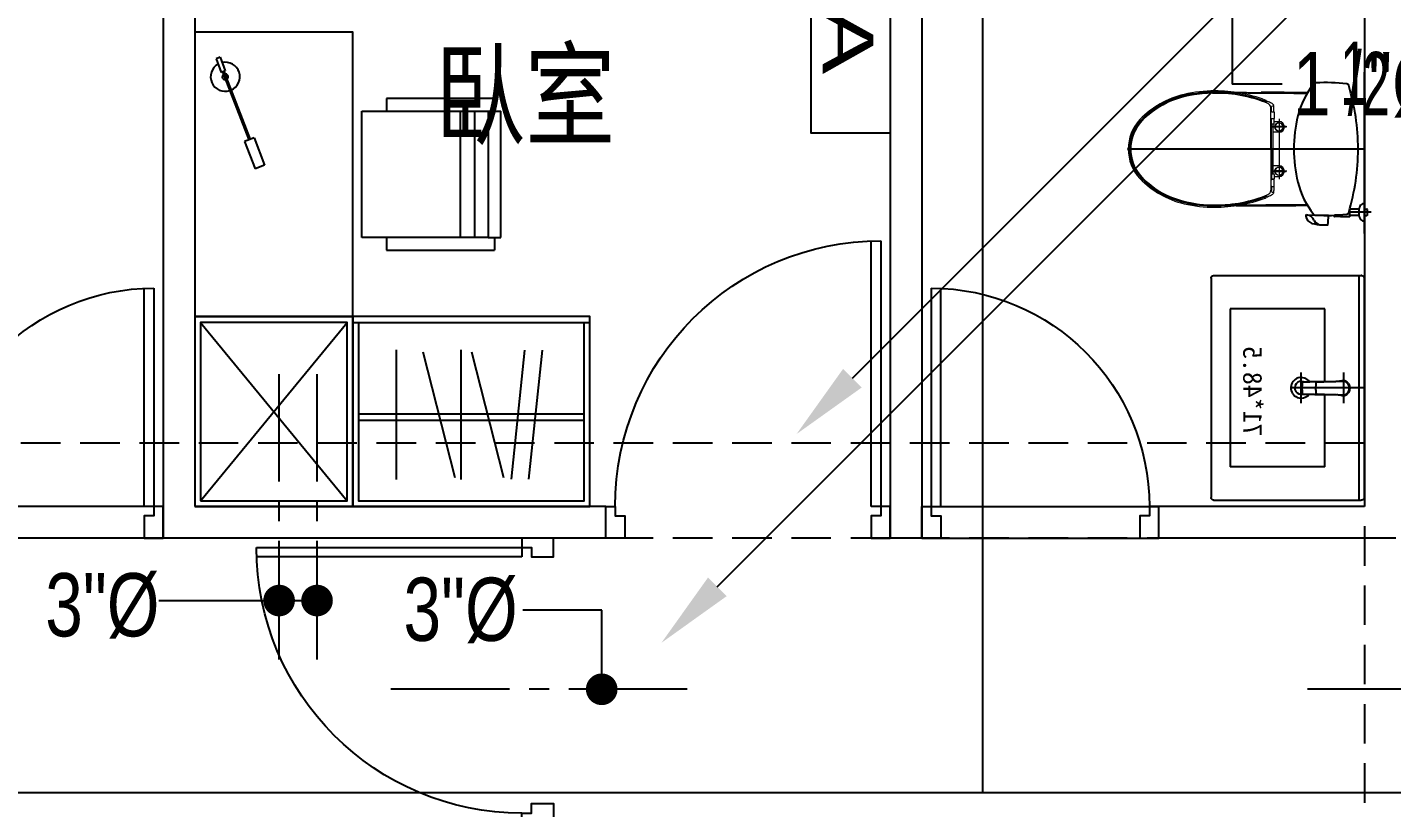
# Model space of a CAD drawing. Header units: millimetres. Extents: x 98197 to 106565, y 53890 to 60222.
# Drawn here: x 99334.2 to 99765.8, y 55305.3 to 55552.1 of the extents above; entities that cross this region are included whole.
import ezdxf
from ezdxf.enums import TextEntityAlignment as Align

# ---------------------------------------------------------------- set-up
doc = ezdxf.new("R2010")
doc.units = ezdxf.units.MM
doc.header["$LTSCALE"] = 50
doc.header["$MEASUREMENT"] = 0
for name, pattern in [('CENTER2', [1.125, 0.75, -0.125, 0.125, -0.125]), ('DASH_CENTER', [14, 11, -1, 1, -1]), ('HIDDEN', [0.375, 0.25, -0.125])]:
    doc.linetypes.add(name, pattern=pattern)
doc.layers.get('0').update_dxf_attribs({"color": 8, "linetype": 'CONTINUOUS'})
for name, color, linetype in [('00', 7, 'HIDDEN'), ('35', 4, 'CENTER2'), ('36雨排水', 3, 'CONTINUOUS'), ('furniture', 55, 'CONTINUOUS')]:
    doc.layers.add(name, color=color, linetype=linetype)
doc.styles.add('CHINA', font='c2', dxfattribs={"bigfont": 'china'})
doc.styles.add('NOTHING', font='c2.shx', dxfattribs={"bigfont": 'china.shx'})
doc.styles.get("Standard").update_dxf_attribs({"font": 'romand.shx', "bigfont": 'dayump.shx'})

# ---------------------------------------------------------------- blocks, each defined once
blk = doc.blocks.new('1111111')
at = {"layer": '36雨排水', "linetype": 'Continuous'}
blk.add_line((4513.91, 3441.34), (4704.12, 3631.56), dxfattribs=at)
blk.add_solid([(4516.86, 3438.4), (4510.96, 3444.29), (4496.23, 3423.67)], dxfattribs=at)
blk = doc.blocks.new('6546786')
at = {"layer": '36雨排水', "color": 1, "linetype": 'Continuous'}
blk.add_line((94741.69, 56237.76), (94931.91, 56427.97), dxfattribs=at)
blk.add_solid([(94744.64, 56234.82), (94738.75, 56240.71), (94724.02, 56220.08)], dxfattribs=at)
blk = doc.blocks.new('1111111111')
at = {"layer": '35', "color": 3, "linetype": 'Continuous'}
blk.add_lwpolyline([(2956.27, 3584.41), (2956.27, 3559.41), (3046.27, 3559.41), (3046.27, 3584.41)], close=True, dxfattribs=at)
at = {"layer": '35', "color": 4, "linetype": 'Continuous'}
blk.add_circle((3052.27, 3578.41), 6, dxfattribs=at)
at = {"layer": '35', "color": 3, "linetype": 'Continuous', "style": 'CHINA', "width": 1.5}
blk.add_text('A/C', height=16, dxfattribs=at).set_placement((3001.67, 3571.38), align=Align.MIDDLE)
blk = doc.blocks.new('*U41', base_point=(532774.96, 50158.06))
for p, q in [((532768.96, 50203.06), (532780.96, 50203.06)), ((532864.96, 50200.06), (532780.96, 50200.06)), ((532780.96, 50200.06), (532780.96, 50197.06)), ((532780.96, 50197.06), (532864.96, 50197.06)), ((532768.96, 50113.06), (532780.96, 50113.06))]:
    blk.add_line(p, q)
for points in [[(532780.96, 50203.06), (532780.96, 50200.06), (532777.96, 50200.06), (532777.96, 50197.06), (532770.96, 50197.06), (532770.96, 50203.06)], [(532780.96, 50113.06), (532780.96, 50116.06), (532777.96, 50116.06), (532777.96, 50119.06), (532770.96, 50119.06), (532770.96, 50113.06)]]:
    blk.add_lwpolyline(points)
blk.add_arc((532780.96, 50200.06), 84, 270, 360)
blk = doc.blocks.new('*U64', base_point=(71322.47, 1628.82))
for p, q in [((71353.97, 1633.82), (71353.97, 1702.82)), ((71356.97, 1702.82), (71356.97, 1633.82)), ((71284.97, 1623.82), (71284.97, 1633.82)), ((71353.97, 1633.82), (71284.97, 1633.82)), ((71356.97, 1633.82), (71353.97, 1633.82)), ((71359.97, 1633.82), (71356.97, 1633.82)), ((71359.97, 1623.82), (71359.97, 1633.82)), ((71359.97, 1623.82), (71284.97, 1623.82))]:
    blk.add_line(p, q)
for points in [[(71284.97, 1633.82), (71287.97, 1633.82), (71287.97, 1630.82), (71290.97, 1630.82), (71290.97, 1623.82), (71284.97, 1623.82)], [(71359.97, 1633.82), (71356.97, 1633.82), (71356.97, 1630.82), (71353.97, 1630.82), (71353.97, 1623.82), (71359.97, 1623.82)]]:
    blk.add_lwpolyline(points)
blk.add_arc((71356.97, 1633.82), 69, 90, 180)
blk = doc.blocks.new('*U65', base_point=(71637.47, 1628.82))
for p, q in [((71602.97, 1702.82), (71602.97, 1633.82)), ((71605.97, 1633.82), (71605.97, 1702.82)), ((71599.97, 1623.82), (71599.97, 1633.82)), ((71599.97, 1633.82), (71602.97, 1633.82)), ((71602.97, 1633.82), (71605.97, 1633.82)), ((71605.97, 1633.82), (71674.97, 1633.82)), ((71674.97, 1623.82), (71674.97, 1633.82)), ((71599.97, 1623.82), (71674.97, 1623.82))]:
    blk.add_line(p, q)
for points in [[(71599.97, 1633.82), (71602.97, 1633.82), (71602.97, 1630.82), (71605.97, 1630.82), (71605.97, 1623.82), (71599.97, 1623.82)], [(71674.97, 1633.82), (71671.97, 1633.82), (71671.97, 1630.82), (71668.97, 1630.82), (71668.97, 1623.82), (71674.97, 1623.82)]]:
    blk.add_lwpolyline(points)
blk.add_arc((71602.97, 1633.82), 69, 0, 90)
blk = doc.blocks.new('*U66', base_point=(71414.97, 1628.82))
for p, q in [((71372.97, 1717.82), (71372.97, 1633.82)), ((71375.97, 1633.82), (71375.97, 1717.82)), ((71369.97, 1623.82), (71369.97, 1633.82)), ((71372.97, 1633.82), (71375.97, 1633.82)), ((71459.97, 1623.82), (71459.97, 1633.82))]:
    blk.add_line(p, q)
for points in [[(71369.97, 1633.82), (71372.97, 1633.82), (71372.97, 1630.82), (71375.97, 1630.82), (71375.97, 1623.82), (71369.97, 1623.82)], [(71459.97, 1633.82), (71456.97, 1633.82), (71456.97, 1630.82), (71453.97, 1630.82), (71453.97, 1623.82), (71459.97, 1623.82)]]:
    blk.add_lwpolyline(points)
blk.add_arc((71372.97, 1633.82), 84, 0, 90)
blk = doc.blocks.new('A$C3FEC6CE6')
at = {"layer": 'furniture'}
for p, q in [((-21.83, 31.02), (-13.22, 34.32)), ((-21.83, 31.02), (-20.67, 28)), ((-20.67, 28), (-12.07, 31.31)), ((-13.22, 34.32), (-12.07, 31.31)), ((-42.84, 21.46), (-21.33, 29.73)), ((-42.67, 21.03), (-21.16, 29.3)), ((-47.3, 20.24), (-43, 21.89)), ((-43.06, 21.87), (-42.46, 20.62)), ((-47.3, 20.24), (-46.81, 18.95)), ((-46.81, 18.95), (-42.46, 20.62))]:
    blk.add_line(p, q, dxfattribs=at)
for radius, start, end in [(4.61, 23.1574, 192.3965), (4.61, 209.6671, 18.139), (0.922, 40.5009, 191.5459), (0.922, 220.5009, 11.5459)]:
    blk.add_arc((-41.15, 21.86), radius, start, end, dxfattribs=at)
blk = doc.blocks.new('A$C761B7897')
at = {"layer": 'furniture'}
for p, q in [((-22.05, 82.4), (-26.05, 82.4)), ((-26.05, 80.4), (-26.05, 82.4)), ((-22.05, 80.4), (-22.05, 84.4)), ((-22.05, 84.4), (17.95, 84.4)), ((17.95, 80.4), (17.95, 84.4)), ((17.95, 82.4), (21.95, 82.4)), ((21.95, 82.4), (21.95, 48.27)), ((-26.05, 48.27), (-26.05, 80.4)), ((17.95, 80.4), (-22.05, 80.4)), ((-22.05, 80.4), (-22.05, 40.4)), ((17.95, 40.4), (17.95, 80.4)), ((-22.05, 76.13), (17.95, 76.13)), ((-22.05, 71.63), (17.95, 71.63)), ((-22.05, 48.27), (-26.05, 48.27)), ((21.95, 48.27), (17.95, 48.27)), ((-22.05, 40.4), (17.95, 40.4))]:
    blk.add_line(p, q, dxfattribs=at)
blk = doc.blocks.new('A$C62E31E07')
at = {"layer": 'furniture'}
for p, q in [((-41.82, 24.2), (-41.82, 95.6)), ((-39.82, 24.2), (-39.82, 95.6)), ((-62.13, 83.73), (-21.12, 83.73)), ((-61.51, 75.3), (-21.73, 65.1)), ((-62.13, 63.24), (-21.12, 63.24)), ((-61.51, 59.92), (-21.73, 49.72)), ((-62.02, 43.13), (-21.22, 47.37)), ((-62.02, 37.56), (-21.22, 41.8))]:
    blk.add_line(p, q, dxfattribs=at)
for points in [[(-72.62, 52.4), (-72.62, 97.4), (-70.82, 97.4)], [(-70.82, 97.4), (-12.62, 97.4), (-12.62, 22.4), (-70.82, 22.4)], [(-70.82, 97.4), (-70.82, 52.4)], [(-70.82, 95.6), (-14.42, 95.6), (-14.42, 24.2), (-70.82, 24.2)], [(-70.82, 52.4), (-70.82, 22.4), (-72.62, 22.4), (-72.62, 52.4)]]:
    blk.add_lwpolyline(points, dxfattribs=at)

msp = doc.modelspace()

# ---------------------------------------------------------------- linework, layer by layer
for p, q in [((99377.154, 55655.566), (99377.154, 55390.566)), ((99387.154, 55655.566), (99387.154, 55400.566)), ((99607.154, 55655.566), (99607.154, 55390.566)), ((99617.154, 55655.566), (99617.154, 55390.566)), ((99757.154, 55655.566), (99757.154, 55400.566)), ((99757.154, 55486.854), (99757.154, 55537.834)), ((99682.454, 55513.566), (99682.454, 55513.666)), ((99749.49, 55492.246), (99749.49, 55492.77)), ((99749.554, 55492.775), (99749.554, 55492.286)), ((99749.554, 55492.166), (99749.554, 55492.775)), ((99759.295, 55493.566), (99752.233, 55493.566)), ((99752.554, 55492.166), (99752.554, 55494.676)), ((99755.554, 55494.566), (99752.554, 55494.566)), ((99755.554, 55494.596), (99755.554, 55494.766)), ((99755.554, 55492.536), (99755.554, 55494.596)), ((99755.645, 55495.169), (99755.559, 55494.808)), ((99756.954, 55496.316), (99757.154, 55496.301)), ((99757.154, 55496.316), (99757.154, 55490.816)), ((99757.154, 55494.596), (99757.922, 55494.596)), ((99758.034, 55494.593), (99757.922, 55494.596)), ((99758.154, 55494.473), (99758.034, 55494.593)), ((99758.154, 55492.66), (99758.154, 55494.473)), ((99738.609, 55492.641), (99738.632, 55492.309)), ((99745.804, 55492.552), (99738.66, 55492.694)), ((99743.795, 55489.592), (99745.549, 55489.557)), ((99747.57, 55492.366), (99747.57, 55492.639)), ((99749.29, 55492.64), (99747.73, 55492.64)), ((99749.29, 55492.241), (99747.73, 55492.241)), ((99749.45, 55492.206), (99747.73, 55492.206)), ((99749.09, 55492.562), (99749.12, 55492.61)), ((99749.144, 55492.448), (99749.09, 55492.562)), ((99749.12, 55492.61), (99749.21, 55492.636)), ((99749.306, 55492.266), (99749.144, 55492.448)), ((99749.33, 55492.281), (99749.33, 55492.6)), ((99749.49, 55492.686), (99749.538, 55492.686)), ((99752.554, 55492.166), (99749.554, 55492.166)), ((99755.554, 55492.566), (99752.554, 55492.566)), ((99755.554, 55492.366), (99755.554, 55492.536)), ((99755.559, 55492.325), (99755.645, 55491.963)), ((99756.954, 55490.816), (99757.154, 55490.816)), ((99757.154, 55492.536), (99757.923, 55492.537)), ((99758.034, 55492.54), (99757.923, 55492.537)), ((99758.154, 55492.66), (99758.034, 55492.54)), ((99757.154, 55403.366), (99757.154, 55472.766)), ((99737.154, 55433.174), (99737.154, 55442.958)), ((99750.654, 55433.174), (99750.654, 55442.958)), ((99757.154, 55438.066), (99733.904, 55438.066)), ((99737.517, 55437.961), (99737.523, 55438.355)), ((99737.523, 55437.568), (99737.517, 55437.961)), ((99737.523, 55438.355), (99737.541, 55438.748)), ((99737.541, 55437.174), (99737.523, 55437.568)), ((99737.541, 55438.748), (99737.57, 55439.14)), ((99737.57, 55436.782), (99737.541, 55437.174)), ((99737.57, 55439.14), (99737.61, 55439.532)), ((99737.61, 55436.391), (99737.57, 55436.782)), ((99737.61, 55439.532), (99737.629, 55439.653)), ((99737.629, 55439.653), (99737.644, 55439.712)), ((99737.644, 55439.712), (99737.68, 55439.793)), ((99737.68, 55439.793), (99737.729, 55439.861)), ((99737.729, 55439.861), (99737.742, 55439.873)), ((99737.742, 55439.873), (99737.82, 55439.931)), ((99737.82, 55439.931), (99737.896, 55439.962)), ((99737.896, 55439.962), (99737.949, 55439.972)), ((99737.949, 55439.972), (99737.982, 55439.975)), ((99737.982, 55439.975), (99738.072, 55439.982)), ((99738.072, 55439.982), (99738.102, 55439.982)), ((99738.102, 55439.982), (99738.346, 55439.986)), ((99738.346, 55439.986), (99738.59, 55439.99)), ((99738.59, 55439.99), (99738.834, 55439.995)), ((99738.834, 55439.995), (99739.132, 55440)), ((99739.132, 55440), (99739.172, 55440.001)), ((99739.172, 55440.001), (99739.327, 55440.002)), ((99739.327, 55440.002), (99739.486, 55440.004)), ((99739.486, 55440.004), (99739.668, 55440.005)), ((99739.668, 55440.005), (99739.855, 55440.007)), ((99739.855, 55440.007), (99740.047, 55440.009)), ((99740.047, 55440.009), (99740.243, 55440.011)), ((99740.243, 55440.011), (99740.465, 55440.014)), ((99740.465, 55440.014), (99740.691, 55440.016)), ((99740.691, 55440.016), (99740.967, 55440.019)), ((99740.967, 55440.019), (99741.246, 55440.023)), ((99741.246, 55440.023), (99741.618, 55440.027)), ((99741.618, 55440.027), (99742.343, 55440.037)), ((99741.833, 55437.961), (99741.838, 55438.357)), ((99741.833, 55437.961), (99741.838, 55438.357)), ((99741.838, 55437.566), (99741.833, 55437.961)), ((99741.838, 55437.566), (99741.833, 55437.961)), ((99741.838, 55438.357), (99741.855, 55438.752)), ((99741.855, 55437.171), (99741.838, 55437.566)), ((99741.855, 55438.752), (99741.884, 55439.146)), ((99741.884, 55436.777), (99741.855, 55437.171)), ((99741.884, 55439.146), (99741.928, 55439.539)), ((99741.928, 55436.384), (99741.884, 55436.777)), ((99741.928, 55439.539), (99741.947, 55439.646)), ((99741.947, 55439.646), (99741.964, 55439.697)), ((99741.964, 55439.697), (99742.002, 55439.767)), ((99742.002, 55439.767), (99742.052, 55439.827)), ((99742.052, 55439.827), (99742.117, 55439.878)), ((99742.117, 55439.878), (99742.127, 55439.885)), ((99742.127, 55439.885), (99742.202, 55439.92)), ((99742.202, 55439.92), (99742.255, 55439.934)), ((99742.255, 55439.934), (99742.36, 55439.947)), ((99742.343, 55440.037), (99744.12, 55440.06)), ((99742.36, 55439.947), (99742.402, 55439.948)), ((99742.402, 55439.948), (99742.628, 55439.956)), ((99742.628, 55439.956), (99742.856, 55439.963)), ((99742.856, 55439.963), (99743.087, 55439.97)), ((99743.087, 55439.97), (99743.32, 55439.978)), ((99743.32, 55439.978), (99743.554, 55439.984)), ((99743.554, 55439.984), (99743.789, 55439.991)), ((99743.789, 55439.991), (99744.261, 55440.005)), ((99744.12, 55440.06), (99745.093, 55440.072)), ((99744.261, 55440.005), (99744.576, 55440.014)), ((99744.576, 55440.014), (99745.208, 55440.031)), ((99745.093, 55440.072), (99745.588, 55440.078)), ((99745.208, 55440.031), (99745.603, 55440.042)), ((99745.588, 55440.078), (99746.331, 55440.088)), ((99745.603, 55440.042), (99746.395, 55440.064)), ((99746.331, 55440.088), (99747.117, 55440.098)), ((99746.395, 55440.064), (99747.583, 55440.096)), ((99747.117, 55440.098), (99747.689, 55440.106)), ((99747.583, 55440.096), (99748.089, 55440.11)), ((99747.689, 55440.106), (99747.993, 55440.111)), ((99747.993, 55440.111), (99748.246, 55440.115)), ((99747.993, 55440.111), (99748.246, 55440.115)), ((99748.089, 55440.11), (99748.215, 55440.114)), ((99748.215, 55440.114), (99749.852, 55440.159)), ((99748.396, 55440.119), (99749.852, 55440.159)), ((99748.396, 55440.119), (99748.568, 55440.124)), ((99748.568, 55440.124), (99748.72, 55440.128)), ((99748.72, 55440.128), (99748.867, 55440.132)), ((99748.867, 55440.132), (99749.002, 55440.136)), ((99749.002, 55440.136), (99749.132, 55440.139)), ((99749.132, 55440.139), (99749.258, 55440.143)), ((99749.23, 55440.142), (99749.442, 55440.232)), ((99749.258, 55440.143), (99749.378, 55440.146)), ((99749.378, 55440.146), (99749.562, 55440.151)), ((99749.442, 55440.232), (99749.769, 55440.32)), ((99749.562, 55440.151), (99749.726, 55440.156)), ((99749.765, 55440.156), (99749.876, 55440.16)), ((99749.765, 55440.156), (99749.874, 55440.159)), ((99749.769, 55440.32), (99750.092, 55440.359)), ((99749.816, 55440.158), (99749.863, 55440.161)), ((99749.863, 55440.161), (99749.926, 55440.165)), ((99749.876, 55440.16), (99749.983, 55440.162)), ((99749.926, 55440.165), (99749.978, 55440.169)), ((99749.978, 55440.169), (99750.02, 55440.173)), ((99749.983, 55440.162), (99750.086, 55440.163)), ((99749.983, 55440.162), (99750.023, 55440.163)), ((99749.983, 55440.162), (99750.03, 55440.163)), ((99750.016, 55440.163), (99750.03, 55440.163)), ((99750.016, 55440.163), (99750.09, 55440.163)), ((99750.023, 55440.163), (99750.086, 55440.163)), ((99750.071, 55440.163), (99750.117, 55440.163)), ((99750.14, 55440.163), (99750.071, 55440.163)), ((99750.14, 55440.163), (99750.09, 55440.163)), ((99750.142, 55440.163), (99750.09, 55440.163)), ((99750.188, 55440.162), (99750.09, 55440.163)), ((99750.092, 55440.359), (99750.312, 55440.361)), ((99750.148, 55440.163), (99750.117, 55440.163)), ((99750.122, 55440.163), (99750.128, 55440.163)), ((99750.155, 55440.163), (99750.128, 55440.163)), ((99750.132, 55440.163), (99750.139, 55440.163)), ((99750.148, 55440.163), (99750.137, 55440.163)), ((99750.174, 55440.163), (99750.139, 55440.163)), ((99750.174, 55440.163), (99750.142, 55440.163)), ((99750.174, 55440.163), (99750.142, 55440.163)), ((99750.188, 55440.162), (99750.142, 55440.163)), ((99750.181, 55440.163), (99750.159, 55440.163)), ((99750.166, 55440.163), (99750.197, 55440.163)), ((99750.191, 55440.163), (99750.181, 55440.163)), ((99750.181, 55440.163), (99750.191, 55440.163)), ((99750.213, 55440.162), (99750.191, 55440.163)), ((99750.233, 55440.162), (99750.191, 55440.163)), ((99750.222, 55440.163), (99750.197, 55440.163)), ((99750.4, 55440.155), (99750.222, 55440.163)), ((99750.27, 55440.16), (99750.233, 55440.162)), ((99750.371, 55440.154), (99750.27, 55440.16)), ((99750.353, 55440.359), (99750.312, 55440.361)), ((99750.371, 55440.154), (99750.33, 55440.156)), ((99750.521, 55440.344), (99750.353, 55440.359)), ((99750.498, 55440.144), (99750.4, 55440.155)), ((99750.596, 55440.129), (99750.498, 55440.144)), ((99750.692, 55440.316), (99750.521, 55440.344)), ((99750.694, 55440.11), (99750.596, 55440.129)), ((99750.863, 55440.275), (99750.692, 55440.316)), ((99750.863, 55440.275), (99750.692, 55440.316)), ((99750.791, 55440.087), (99750.694, 55440.11)), ((99750.92, 55440.047), (99750.791, 55440.087)), ((99751.035, 55440.221), (99750.863, 55440.275)), ((99751.035, 55440.221), (99750.863, 55440.275)), ((99751.048, 55439.999), (99750.92, 55440.047)), ((99751.205, 55440.152), (99751.035, 55440.221)), ((99751.172, 55439.943), (99751.048, 55439.999)), ((99751.294, 55439.878), (99751.172, 55439.943)), ((99751.371, 55440.069), (99751.205, 55440.152)), ((99751.416, 55439.803), (99751.294, 55439.878)), ((99751.532, 55439.972), (99751.371, 55440.069)), ((99751.534, 55439.719), (99751.416, 55439.803)), ((99751.687, 55439.862), (99751.532, 55439.972)), ((99751.647, 55439.626), (99751.534, 55439.719)), ((99751.755, 55439.525), (99751.647, 55439.626)), ((99751.911, 55439.673), (99751.687, 55439.862)), ((99751.888, 55439.378), (99751.755, 55439.525)), ((99752.009, 55439.219), (99751.888, 55439.378)), ((99751.888, 55436.544), (99752.009, 55436.703)), ((99752.131, 55439.412), (99751.911, 55439.673)), ((99752.115, 55439.049), (99752.009, 55439.219)), ((99752.009, 55436.703), (99752.115, 55436.874)), ((99752.179, 55438.925), (99752.115, 55439.049)), ((99752.115, 55436.874), (99752.179, 55436.998)), ((99752.272, 55439.204), (99752.131, 55439.412)), ((99752.131, 55436.511), (99752.272, 55436.718)), ((99752.236, 55438.797), (99752.179, 55438.925)), ((99752.179, 55436.998), (99752.236, 55437.125)), ((99752.284, 55438.666), (99752.236, 55438.797)), ((99752.236, 55437.125), (99752.284, 55437.256)), ((99752.422, 55438.911), (99752.272, 55439.204)), ((99752.272, 55436.718), (99752.422, 55437.012)), ((99752.324, 55438.533), (99752.284, 55438.666)), ((99752.284, 55437.256), (99752.324, 55437.39)), ((99752.355, 55438.398), (99752.324, 55438.533)), ((99752.324, 55437.39), (99752.355, 55437.525)), ((99752.378, 55438.262), (99752.355, 55438.398)), ((99752.355, 55437.525), (99752.378, 55437.661)), ((99752.392, 55438.126), (99752.378, 55438.262)), ((99752.378, 55437.661), (99752.392, 55437.797)), ((99752.398, 55437.961), (99752.392, 55438.126)), ((99752.392, 55437.797), (99752.398, 55437.961)), ((99752.529, 55438.608), (99752.422, 55438.911)), ((99752.422, 55437.012), (99752.529, 55437.314)), ((99752.596, 55438.28), (99752.529, 55438.608)), ((99752.529, 55437.314), (99752.596, 55437.642)), ((99752.617, 55437.961), (99752.596, 55438.28)), ((99752.596, 55437.642), (99752.617, 55437.961)), ((99737.629, 55436.269), (99737.61, 55436.391)), ((99737.644, 55436.211), (99737.629, 55436.269)), ((99737.68, 55436.13), (99737.644, 55436.211)), ((99737.729, 55436.062), (99737.68, 55436.13)), ((99737.742, 55436.049), (99737.729, 55436.062)), ((99737.82, 55435.991), (99737.742, 55436.049)), ((99737.896, 55435.96), (99737.82, 55435.991)), ((99737.949, 55435.95), (99737.896, 55435.96)), ((99737.982, 55435.948), (99737.949, 55435.95)), ((99738.072, 55435.941), (99737.982, 55435.948)), ((99738.102, 55435.94), (99738.072, 55435.941)), ((99738.346, 55435.936), (99738.102, 55435.94)), ((99738.59, 55435.932), (99738.346, 55435.936)), ((99738.834, 55435.928), (99738.59, 55435.932)), ((99739.132, 55435.922), (99738.834, 55435.928)), ((99739.172, 55435.922), (99739.132, 55435.922)), ((99739.327, 55435.92), (99739.172, 55435.922)), ((99739.486, 55435.919), (99739.327, 55435.92)), ((99739.668, 55435.917), (99739.486, 55435.919)), ((99739.855, 55435.915), (99739.668, 55435.917)), ((99740.047, 55435.914), (99739.855, 55435.915)), ((99740.243, 55435.911), (99740.047, 55435.914)), ((99740.465, 55435.909), (99740.243, 55435.911)), ((99740.691, 55435.906), (99740.465, 55435.909)), ((99740.967, 55435.903), (99740.691, 55435.906)), ((99741.246, 55435.9), (99740.967, 55435.903)), ((99741.618, 55435.895), (99741.246, 55435.9)), ((99742.343, 55435.886), (99741.618, 55435.895)), ((99741.947, 55436.277), (99741.928, 55436.384)), ((99741.964, 55436.226), (99741.947, 55436.277)), ((99742.002, 55436.155), (99741.964, 55436.226)), ((99742.052, 55436.095), (99742.002, 55436.155)), ((99742.117, 55436.045), (99742.052, 55436.095)), ((99742.127, 55436.038), (99742.117, 55436.045)), ((99742.202, 55436.002), (99742.127, 55436.038)), ((99742.255, 55435.988), (99742.202, 55436.002)), ((99742.36, 55435.976), (99742.255, 55435.988)), ((99744.12, 55435.863), (99742.343, 55435.886)), ((99742.402, 55435.974), (99742.36, 55435.976)), ((99742.628, 55435.967), (99742.402, 55435.974)), ((99742.856, 55435.959), (99742.628, 55435.967)), ((99743.087, 55435.952), (99742.856, 55435.959)), ((99743.32, 55435.945), (99743.087, 55435.952)), ((99743.554, 55435.938), (99743.32, 55435.945)), ((99743.789, 55435.931), (99743.554, 55435.938)), ((99744.261, 55435.918), (99743.789, 55435.931)), ((99745.093, 55435.85), (99744.12, 55435.863)), ((99744.576, 55435.909), (99744.261, 55435.918)), ((99745.208, 55435.891), (99744.576, 55435.909)), ((99745.588, 55435.844), (99745.093, 55435.85)), ((99745.603, 55435.88), (99745.208, 55435.891)), ((99746.331, 55435.835), (99745.588, 55435.844)), ((99746.395, 55435.859), (99745.603, 55435.88)), ((99747.117, 55435.824), (99746.331, 55435.835)), ((99747.583, 55435.826), (99746.395, 55435.859)), ((99747.689, 55435.816), (99747.117, 55435.824)), ((99748.089, 55435.812), (99747.583, 55435.826)), ((99747.993, 55435.812), (99747.689, 55435.816)), ((99748.245, 55435.808), (99747.993, 55435.812)), ((99748.245, 55435.808), (99747.993, 55435.812)), ((99748.215, 55435.809), (99748.089, 55435.812)), ((99749.852, 55435.764), (99748.215, 55435.809)), ((99748.568, 55435.799), (99748.396, 55435.804)), ((99749.852, 55435.764), (99748.396, 55435.804)), ((99748.72, 55435.795), (99748.568, 55435.799)), ((99748.867, 55435.791), (99748.72, 55435.795)), ((99749.002, 55435.787), (99748.867, 55435.791)), ((99749.132, 55435.783), (99749.002, 55435.787)), ((99749.258, 55435.78), (99749.132, 55435.783)), ((99749.442, 55435.691), (99749.23, 55435.781)), ((99749.378, 55435.777), (99749.258, 55435.78)), ((99749.562, 55435.771), (99749.378, 55435.777)), ((99749.769, 55435.603), (99749.442, 55435.691)), ((99749.726, 55435.767), (99749.562, 55435.771)), ((99749.876, 55435.763), (99749.765, 55435.766)), ((99750.092, 55435.563), (99749.769, 55435.603)), ((99750.092, 55435.563), (99749.769, 55435.603)), ((99749.983, 55435.76), (99749.876, 55435.763)), ((99750.023, 55435.76), (99749.983, 55435.76)), ((99750.086, 55435.759), (99749.983, 55435.76)), ((99750.03, 55435.76), (99749.983, 55435.76)), ((99750.09, 55435.759), (99750.016, 55435.76)), ((99750.03, 55435.76), (99750.016, 55435.76)), ((99750.086, 55435.759), (99750.023, 55435.76)), ((99750.071, 55435.759), (99750.14, 55435.76)), ((99750.117, 55435.759), (99750.071, 55435.759)), ((99750.09, 55435.759), (99750.188, 55435.761)), ((99750.09, 55435.759), (99750.142, 55435.76)), ((99750.09, 55435.759), (99750.14, 55435.76)), ((99750.312, 55435.561), (99750.092, 55435.563)), ((99750.117, 55435.759), (99750.148, 55435.76)), ((99750.128, 55435.759), (99750.122, 55435.759)), ((99750.128, 55435.759), (99750.155, 55435.759)), ((99750.139, 55435.759), (99750.132, 55435.759)), ((99750.137, 55435.76), (99750.148, 55435.76)), ((99750.139, 55435.759), (99750.174, 55435.76)), ((99750.142, 55435.76), (99750.188, 55435.761)), ((99750.142, 55435.76), (99750.174, 55435.76)), ((99750.142, 55435.76), (99750.174, 55435.76)), ((99750.159, 55435.759), (99750.181, 55435.759)), ((99750.197, 55435.759), (99750.166, 55435.759)), ((99750.181, 55435.759), (99750.191, 55435.759)), ((99750.191, 55435.759), (99750.181, 55435.759)), ((99750.191, 55435.759), (99750.233, 55435.761)), ((99750.191, 55435.759), (99750.213, 55435.761)), ((99750.197, 55435.759), (99750.222, 55435.759)), ((99750.222, 55435.759), (99750.4, 55435.768)), ((99750.233, 55435.761), (99750.27, 55435.763)), ((99750.27, 55435.763), (99750.371, 55435.769)), ((99750.312, 55435.561), (99750.353, 55435.563)), ((99750.329, 55435.767), (99750.371, 55435.769)), ((99750.353, 55435.563), (99750.521, 55435.578)), ((99750.4, 55435.768), (99750.498, 55435.778)), ((99750.498, 55435.778), (99750.596, 55435.793)), ((99750.521, 55435.578), (99750.692, 55435.606)), ((99750.596, 55435.793), (99750.694, 55435.812)), ((99750.692, 55435.606), (99750.863, 55435.647)), ((99750.692, 55435.606), (99750.863, 55435.647)), ((99750.694, 55435.812), (99750.791, 55435.836)), ((99750.791, 55435.836), (99750.92, 55435.875)), ((99750.863, 55435.647), (99751.035, 55435.702)), ((99750.863, 55435.647), (99751.035, 55435.702)), ((99750.92, 55435.875), (99751.048, 55435.923)), ((99751.035, 55435.702), (99751.205, 55435.771)), ((99751.048, 55435.923), (99751.172, 55435.98)), ((99751.172, 55435.98), (99751.294, 55436.044)), ((99751.205, 55435.771), (99751.371, 55435.854)), ((99751.294, 55436.044), (99751.416, 55436.12)), ((99751.371, 55435.854), (99751.532, 55435.951)), ((99751.416, 55436.12), (99751.534, 55436.204)), ((99751.532, 55435.951), (99751.687, 55436.061)), ((99751.534, 55436.204), (99751.647, 55436.297)), ((99751.647, 55436.297), (99751.755, 55436.398)), ((99751.687, 55436.061), (99751.833, 55436.183)), ((99751.755, 55436.398), (99751.888, 55436.544)), ((99751.833, 55436.183), (99751.968, 55436.317)), ((99751.968, 55436.317), (99752.131, 55436.511)), ((99517.154, 55400.566), (99387.154, 55400.566)), ((99757.154, 55400.566), (99692.154, 55400.566)), ((99517.154, 55390.566), (99377.154, 55390.566)), ((99617.154, 55390.566), (99607.154, 55390.566)), ((99767.154, 55390.566), (99692.154, 55390.566))]:
    msp.add_line(p, q)
at = {"ltscale": 50}
for p, q in [((99709.154, 55531.316), (99716.617, 55531.391)), ((99709.154, 55495.816), (99716.617, 55495.742))]:
    msp.add_line(p, q, dxfattribs=at)
at = {"linetype": 'Continuous'}
for p, q in [((99716.617, 55531.391), (99724.454, 55531.469)), ((99716.617, 55495.742), (99724.454, 55495.664))]:
    msp.add_line(p, q, dxfattribs=at)
at = {"lineweight": 13}
for p, q in [((99727.55, 55513.566), (99727.55, 55526.582)), ((99727.758, 55525.466), (99727.758, 55526.719)), ((99727.758, 55513.566), (99727.758, 55523.069)), ((99728.55, 55523.116), (99727.772, 55523.116)), ((99727.858, 55525.366), (99728.53, 55525.366)), ((99728.55, 55523.166), (99727.858, 55523.166)), ((99728.503, 55525.466), (99728.503, 55526.719)), ((99728.53, 55525.366), (99728.55, 55525.366)), ((99728.65, 55525.266), (99728.65, 55523.266)), ((99728.65, 55522.316), (99728.65, 55523.016)), ((99728.504, 55521.466), (99727.758, 55521.466)), ((99728.273, 55518.916), (99728.273, 55521.366)), ((99728.273, 55508.216), (99728.273, 55518.916)), ((99730.15, 55518.866), (99728.273, 55518.866)), ((99728.504, 55521.466), (99728.373, 55521.466)), ((99728.55, 55521.466), (99728.504, 55521.466)), ((99728.65, 55521.566), (99728.65, 55522.316)), ((99728.65, 55522.266), (99730.15, 55522.266)), ((99727.55, 55513.566), (99727.55, 55500.551)), ((99727.758, 55513.566), (99727.758, 55504.064)), ((99730.15, 55508.266), (99728.273, 55508.266)), ((99728.273, 55505.766), (99728.273, 55508.216)), ((99728.504, 55505.666), (99727.758, 55505.666)), ((99727.758, 55501.666), (99727.758, 55500.414)), ((99728.55, 55504.016), (99727.772, 55504.016)), ((99728.55, 55503.966), (99727.858, 55503.966)), ((99727.858, 55501.766), (99728.53, 55501.766)), ((99728.504, 55505.666), (99728.373, 55505.666)), ((99728.503, 55501.666), (99728.503, 55500.414)), ((99728.55, 55505.666), (99728.504, 55505.666)), ((99728.53, 55501.766), (99728.55, 55501.766)), ((99728.65, 55505.566), (99728.65, 55504.816)), ((99728.65, 55504.866), (99730.15, 55504.866)), ((99728.65, 55504.816), (99728.65, 55504.116)), ((99728.65, 55501.866), (99728.65, 55503.866)), ((99726.3, 55498.83), (99726.3, 55499.034))]:
    msp.add_line(p, q, dxfattribs=at)
at = {"linetype": 'DASH_CENTER', "lineweight": 13, "ltscale": 5}
for p, q in [((99730.154, 55523.116), (99730.154, 55504.016)), ((99732.624, 55520.566), (99727.654, 55520.566)), ((99732.654, 55506.566), (99727.654, 55506.566)), ((99732.045, 55506.566), (99728.592, 55506.566))]:
    msp.add_line(p, q, dxfattribs=at)
at = {"ltscale": 3}
for p, q in [((99732.454, 55520.566), (99727.854, 55520.566)), ((99731.795, 55520.566), (99728.602, 55520.566)), ((99727.854, 55506.566), (99732.454, 55506.566)), ((99731.731, 55506.566), (99728.592, 55506.566))]:
    msp.add_line(p, q, dxfattribs=at)
at = {"linetype": 'DASH_CENTER', "ltscale": 5}
msp.add_line((99757.154, 55513.566), (99682.192, 55513.566), dxfattribs=at)
at = {"ltscale": 0.1}
for p, q in [((99708.654, 55472.766), (99708.654, 55403.366)), ((99709.454, 55473.566), (99756.154, 55473.566)), ((99755.554, 55402.566), (99755.554, 55473.566)), ((99756.154, 55473.566), (99756.354, 55473.566)), ((99756.354, 55473.566), (99756.154, 55473.566)), ((99714.654, 55463.066), (99714.654, 55413.066)), ((99744.654, 55463.066), (99714.654, 55463.066)), ((99744.654, 55440.016), (99744.654, 55463.066)), ((99744.654, 55413.066), (99744.654, 55435.907)), ((99744.654, 55413.066), (99714.654, 55413.066)), ((99709.454, 55402.566), (99756.154, 55402.566)), ((99756.354, 55402.566), (99756.154, 55402.566))]:
    msp.add_line(p, q, dxfattribs=at)
for points in [[(99437.154, 55460.566), (99437.154, 55550.566), (99387.154, 55550.566), (99387.154, 55460.566), (99437.154, 55460.566)], [(99387.154, 55400.566), (99437.154, 55400.566), (99437.154, 55460.566), (99387.154, 55460.566), (99387.154, 55400.566)], [(99388.954, 55458.766), (99435.354, 55402.366)], [(99388.954, 55402.366), (99435.354, 55458.766)]]:
    msp.add_lwpolyline(points)
msp.add_lwpolyline([(99388.954, 55402.366), (99435.354, 55402.366), (99435.354, 55458.766), (99388.954, 55458.766)], close=True)
at = {"lineweight": 13}
for centre in [(99730.139, 55520.566), (99730.135, 55506.566)]:
    msp.add_circle(centre, 1.32, dxfattribs=at)
for centre, radius, start, end in [((99709.85, 55488.966), 43, 90, 103.055), ((99709.85, 55488.966), 42.65, 90, 103.055), ((99709.85, 55486.966), 45, 69.2634, 90), ((99709.85, 55486.966), 44.65, 69.64862, 90), ((99706.462, 55503.579), 28, 103.055, 136.46429), ((99706.462, 55503.579), 27.65, 103.055, 136.46429), ((99706.462, 55503.579), 27.6, 103.055, 136.46429), ((99706.462, 55503.579), 27.3, 103.055, 136.46429), ((99709.85, 55488.966), 42.6, 90, 103.055), ((99709.85, 55488.966), 42.3, 90, 103.055), ((99709.85, 55486.966), 44.6, 70.15121, 90), ((99709.85, 55486.966), 44.3, 67.75891, 90), ((99727.083, 55534.601), 6.056, 249.81353, 255.29928), ((99725.1, 55528.079), 0.8, 56.08438, 69.64862), ((99727.083, 55534.601), 6.056, 255.29928, 262.00981), ((99725.5, 55528.303), 0.8, 22.06861, 69.2634), ((99727.083, 55534.601), 6.056, 262.00981, 262.12238), ((99726.314, 55529.05), 0.453, 262.28928, 282.53917), ((99726.638, 55528.27), 0.407, 119.50951, 123.71843), ((99726.474, 55528.552), 0.0811, 67.5142, 116.25208), ((99708.908, 55485.935), 46.176, 65.89747, 67.59969), ((99726.05, 55526.582), 1.5, 4.7417, 67.75891), ((99729.831, 55522.5), 4.991, 106.81061, 115.01916), ((99726.981, 55526.537), 1.735, 30.74626, 63.14342), ((99728.361, 55527.39), 0.116, 282.99792, 16.92453), ((99726.914, 55526.68), 1.589, 1.40433, 22.0493), ((99726.05, 55526.582), 1.5, 360, 4.7417), ((99726.647, 55526.734), 1.111, 359.23674, 15.01334), ((99727.858, 55525.466), 0.1, 180, 270), ((99727.858, 55523.066), 0.1, 150.00087, 178.71361), ((99727.858, 55523.066), 0.1, 90, 150.00087), ((99728.734, 55525.475), 0.231, 182.05239, 207.96027), ((99728.55, 55525.266), 0.1, 0, 90), ((99728.55, 55523.266), 0.1, 270.00001, 0), ((99728.55, 55523.016), 0.1, 0, 90), ((99695.95, 55513.566), 13.5, 136.46429, 180), ((99695.95, 55513.566), 13.15, 136.46429, 223.53571), ((99695.95, 55513.566), 13.1, 136.46429, 180), ((99695.95, 55513.566), 12.8, 136.46429, 223.53571), ((99728.373, 55521.366), 0.1, 90, 180), ((99728.55, 55521.566), 0.1, 270, 0), ((99730.139, 55520.566), 1.3, 47.20382, 42.79618), ((99730.15, 55520.566), 1.7, 270, 90), ((99695.95, 55513.566), 13.5, 180, 223.53571), ((99695.95, 55513.566), 13.1, 180, 223.53571), ((99728.373, 55505.766), 0.1, 180, 270), ((99730.135, 55506.566), 1.3, 47.20382, 42.79618), ((99730.15, 55506.566), 1.7, 270, 90), ((99706.462, 55523.554), 28, 223.53571, 256.945), ((99706.462, 55523.554), 27.65, 223.53571, 256.945), ((99706.462, 55523.554), 27.6, 223.53571, 256.945), ((99706.462, 55523.554), 27.3, 223.53571, 256.945), ((99727.858, 55504.066), 0.1, 181.28639, 209.99913), ((99727.858, 55501.666), 0.1, 90, 180), ((99727.858, 55504.066), 0.1, 209.99913, 270), ((99728.734, 55501.658), 0.231, 152.03973, 177.94761), ((99728.55, 55505.566), 0.1, 0, 90), ((99728.55, 55504.116), 0.1, 270, 0), ((99728.55, 55503.866), 0.1, 0, 89.99999), ((99728.55, 55501.866), 0.1, 270, 0), ((99709.85, 55540.166), 44.3, 270, 292.24109), ((99709.85, 55540.166), 44.65, 270, 290.35138), ((99709.85, 55540.166), 44.6, 270, 289.84879), ((99709.85, 55540.166), 45, 270, 290.7366), ((99727.083, 55492.532), 6.056, 97.99019, 110.18647), ((99725.1, 55499.054), 0.8, 290.35138, 303.25439), ((99725.1, 55499.054), 0.8, 303.25439, 346.55354), ((99725.5, 55498.83), 0.8, 290.7366, 337.93139), ((99725.5, 55498.83), 0.8, 337.95063, 0), ((99727.083, 55492.532), 6.056, 97.87762, 97.99019), ((99725.5, 55498.83), 0.8, 337.93139, 337.95063), ((99726.314, 55498.082), 0.453, 77.46083, 97.71072), ((99726.638, 55498.862), 0.407, 236.28157, 240.49049), ((99726.474, 55498.581), 0.0811, 243.74792, 292.4858), ((99708.908, 55541.198), 46.176, 292.40031, 294.10253), ((99726.05, 55500.551), 1.5, 292.24109, 355.2583), ((99726.05, 55500.551), 1.5, 355.2583, 0), ((99726.647, 55500.399), 1.111, 344.98666, 0.76326), ((99729.831, 55504.633), 4.991, 244.98084, 253.18939), ((99726.981, 55500.596), 1.735, 296.85658, 329.25374), ((99726.914, 55500.453), 1.589, 337.9507, 358.59567), ((99728.361, 55499.743), 0.116, 343.07547, 77.00208), ((99709.85, 55538.166), 43, 256.945, 270), ((99709.85, 55538.166), 42.65, 256.945, 270), ((99709.85, 55538.166), 42.6, 256.945, 270), ((99709.85, 55538.166), 42.3, 256.945, 270)]:
    msp.add_arc(centre, radius, start, end, dxfattribs=at)
for centre, radius, start, end in [((99761.828, 55517.752), 26.47, 141.6433, 166.15289), ((99741.658, 55533.712), 0.75, 93.87543, 141.49007), ((99745.054, 55483.576), 51, 93.56643, 93.87543), ((99745.054, 55483.576), 51, 82.62672, 93.56643), ((99751.503, 55533.411), 0.75, 16.64366, 82.62672), ((99685.154, 55513.576), 70, 0, 16.64366), ((99779.054, 55513.556), 44.2, 166.21624, 180), ((99779.054, 55513.576), 44.2, 180, 193.78376), ((99685.154, 55513.576), 70, 343.35634, 0), ((99761.573, 55509.288), 26.2, 193.78376, 218.50993), ((99738.636, 55489.929), 2.822, 22.00531, 85.17423), ((99741.658, 55493.441), 0.75, 218.50993, 266.12457), ((99745.054, 55543.576), 51, 266.43357, 277.37328), ((99751.503, 55493.742), 0.75, 277.37328, 343.35634), ((99755.734, 55494.766), 0.18, 166.67808, 180.00072), ((99758.107, 55494.586), 2.53, 159.53843, 166.67808), ((99756.954, 55495.016), 1.3, 90, 159.53843), ((99738.659, 55492.644), 0.05, 88.86103, 183.86103), ((99741.561, 55492.847), 2.978, 190.41435, 250.35634), ((99744.672, 55507.725), 18.154, 256.90967, 267.23236), ((99743.639, 55492.26), 2.705, 208.08502, 258.15686), ((99745.054, 55543.576), 51, 266.12457, 266.43357), ((99745.55, 55489.607), 0.05, 268.86103, 353.25784), ((99723.576, 55492.608), 22.228, 352.22554, 359.85699), ((99747.73, 55492.401), 0.16, 180, 270), ((99747.73, 55492.366), 0.16, 180, 270), ((99747.73, 55492.8), 0.16, 256.5396, 270), ((99749.29, 55492.6), 0.04, 0, 90), ((99749.29, 55492.281), 0.04, 270, 0), ((99749.45, 55492.246), 0.04, 270, 0), ((99749.538, 55492.646), 0.04, 66.42182, 90), ((99755.734, 55492.366), 0.18, 180.00072, 193.32192), ((99758.107, 55492.546), 2.53, 193.32192, 200.46157), ((99756.954, 55492.116), 1.3, 200.46157, 270), ((99737.154, 55438.066), 3.25, 36.64528, 318.61771), ((99737.154, 55438.066), 2.05, 67.99754, 285.64608)]:
    msp.add_arc(centre, radius, start, end)
at = {"ltscale": 50}
for centre, radius, start, end in [((99705.167, 55505.568), 25, 111.25427, 139.03552), ((99709.154, 55495.316), 36, 89.99998, 111.25428), ((99695.954, 55513.566), 12.8, 139.03551, 220.96449), ((99705.167, 55521.565), 25, 220.96448, 248.74573), ((99709.154, 55531.816), 36, 248.74572, 270.01697)]:
    msp.add_arc(centre, radius, start, end, dxfattribs=at)
at = {"linetype": 'Continuous'}
for centre, radius, start, end in [((99709.154, 53081.189), 2450.127, 89.302281, 89.999996), ((99709.154, 53081.189), 2450.127, 89.302281, 89.814041), ((99709.154, 53081.189), 2450.327, 89.29959, 89.64224), ((99709.154, 53081.189), 2450.327, 89.29959, 89.64224), ((99709.154, 57945.944), 2450.127, 270.000006, 270.697798), ((99709.154, 57945.944), 2450.327, 270.35776, 270.700502)]:
    msp.add_arc(centre, radius, start, end, dxfattribs=at)
at = {"ltscale": 0.1, "extrusion": (0, 0, -1)}
for centre, start, end in [((-99709.454, 55472.766), 0, 90), ((-99756.354, 55472.766), 90, 180), ((-99709.454, 55403.366), 270, 0), ((-99756.354, 55403.366), 180, 270)]:
    msp.add_arc(centre, 0.8, start, end, dxfattribs=at)
at = {"layer": '00'}
for p, q in [((99757.154, 55600.566), (99757.154, 55000.566)), ((99757.154, 55420.566), (99239.654, 55420.566)), ((99757.154, 55390.566), (99239.654, 55390.566))]:
    msp.add_line(p, q, dxfattribs=at)
at = {"layer": '35'}
for p, q in [((99413.818, 55352.162), (99413.818, 55442.357)), ((99425.818, 55352.162), (99425.818, 55442.357)), ((99542.962, 55342.732), (99444.426, 55342.732)), ((99832.944, 55342.732), (99734.409, 55342.732))]:
    msp.add_line(p, q, dxfattribs=at)
at = {"layer": '35', "color": 1, "linetype": 'Continuous'}
for p, q in [((99375.818, 55370.79), (99425.818, 55370.79)), ((99515.881, 55367.732), (99490.881, 55367.732)), ((99515.881, 55342.732), (99515.881, 55367.732))]:
    msp.add_line(p, q, dxfattribs=at)
at = {"layer": '35', "color": 1, "linetype": 'Continuous', "const_width": 5}
for points in [[(99411.318, 55370.79, -1), (99416.318, 55370.79, -1)], [(99423.318, 55370.79, -1), (99428.318, 55370.79, -1)], [(99515.881, 55340.232, -1), (99515.881, 55345.232, -1)]]:
    msp.add_lwpolyline(points, format="xyb", close=True, dxfattribs=at)
at = {"layer": '36雨排水', "color": 1}
for p, q in [((99636.32, 55569.566), (99636.32, 55310.005)), ((100103.32, 55310.005), (99289.32, 55310.005))]:
    msp.add_line(p, q, dxfattribs=at)
at = {"layer": '36雨排水', "color": 3, "linetype": 'Continuous'}
for p in [(99715.32, 55569.566), (99731.162, 55534.047)]:
    msp.add_line(p, (99715.32, 55534.047), dxfattribs=at)

# ---------------------------------------------------------------- block references
at = {"rotation": 270.0000000000001}
msp.add_blockref('A$C3FEC6CE6', (99374.911, 55495.281), dxfattribs=at)
at = {"xscale": -1}
for name, p, rotation in [('A$C761B7897', (99399.568, 55507.62), 270), ('A$C62E31E07', (99534.558, 55387.945), 90)]:
    msp.add_blockref(name, p, dxfattribs=dict(at, rotation=rotation))
for name, p in [('*U66', (99562.154, 55395.566)), ('*U65', (99339.654, 55395.566)), ('*U64', (99654.654, 55395.566)), ('*U41', (99496.654, 55345.566))]:
    msp.add_blockref(name, p, dxfattribs=at)
at = {"layer": '35', "linetype": 'Continuous', "xscale": -1, "rotation": 270}
msp.add_blockref('1111111111', (96022.74, 52562.299), dxfattribs=at)
at = {"layer": '36雨排水', "linetype": 'Continuous'}
msp.add_blockref('1111111', (95081.291, 51999.768), dxfattribs=at)
at = {"layer": '36雨排水'}
msp.add_blockref('6546786', (4810.756, -862.649), dxfattribs=at)

# ---------------------------------------------------------------- texts
at = {"style": 'NOTHING'}
msp.add_text('臥室', height=30, dxfattribs=at).set_placement((99463.141, 55514.672))
at = {"lineweight": 40, "extrusion": (0, 0, -1), "insert": (99721.781, 55436.986), "char_height": 6, "width": 43.84929, "attachment_point": 5, "text_direction": (-0.002094, 0.999998, 0)}
msp.add_mtext('{\\fDFKai-SB|b0|i0|c136|p65;\\C5;71*48.5}', dxfattribs=at)
at = {"layer": '35', "color": 1, "linetype": 'Continuous', "style": 'CHINA', "width": 0.8}
for p in [(99339.832, 55359.462), (99453.16, 55358.034)]:
    msp.add_text('3"%%C', height=20, dxfattribs=at).set_placement(p)
at = {"layer": '36雨排水', "color": 3, "linetype": 'Continuous', "style": 'CHINA'}
for s, width, p in [('1  "%%C', 0.8, (99734.536, 55524.272)), ('1', 0.6, (99749.495, 55527.501)), ('/2', 0.6, (99751.875, 55524.272))]:
    msp.add_text(s, height=20, dxfattribs=dict(at, width=width)).set_placement(p)

doc.saveas('drawing.dxf')
